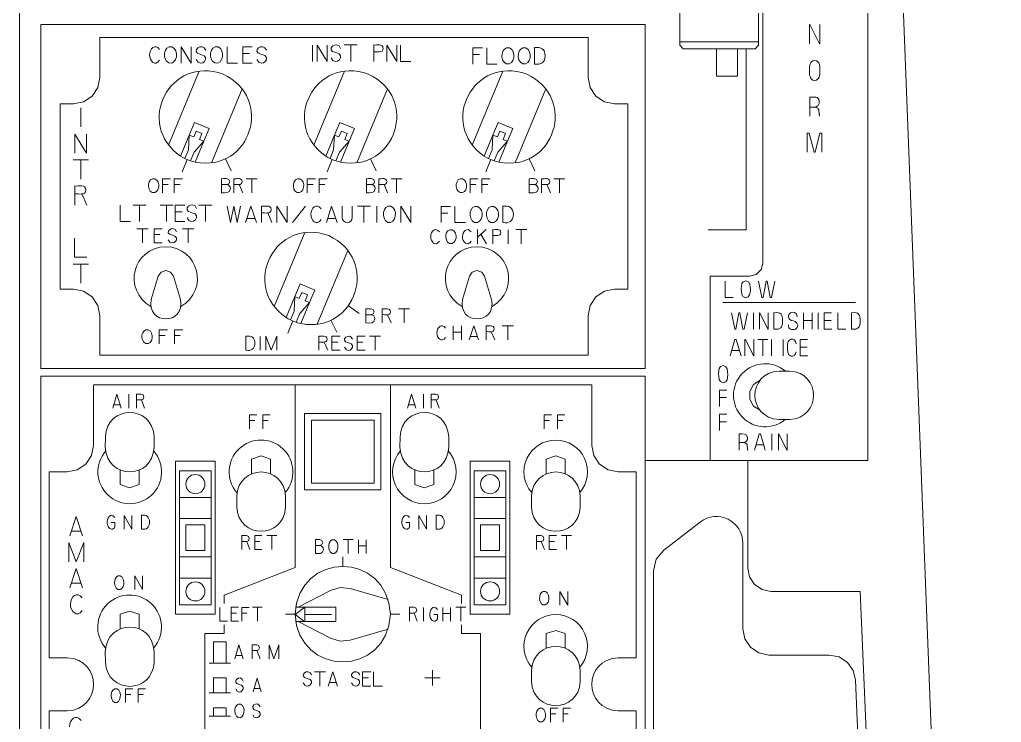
# Model space of a CAD drawing. Header units: millimetres. Extents: x 0.4 to 14.3, y 0.4 to 10.4.
# Drawn here: x 8.117 to 10.529, y 6.117 to 7.843 of the extents above; entities that cross this region are included whole.
import ezdxf

# ---------------------------------------------------------------- set-up
doc = ezdxf.new("R2010")
doc.units = ezdxf.units.MM
doc.layers.add('PDF_Geometry', color=7, linetype='Continuous')

msp = doc.modelspace()

# ---------------------------------------------------------------- linework, layer by layer
at = {"layer": 'PDF_Geometry', "lineweight": 15}
for points in [[(10.3665, 5.8443), (10.2475, 8.917), (8.1167, 9.8705), (8.1167, 1.7942), (10.5292, 1.6424), (10.3786, 5.532)], [(9.6538, 6.7598), (10.2015, 6.7598), (10.2015, 8.3333), (9.814, 8.3333), (9.814, 8.0098), (9.9109, 8.0098), (9.927, 8.0055), (9.9388, 7.9937), (9.9432, 7.9775), (9.9432, 7.2451), (9.9388, 7.2289), (9.927, 7.2171), (9.9109, 7.2127), (9.814, 7.2127), (9.814, 6.7598)], [(9.9328, 7.8685), (9.9328, 7.78), (9.9246, 7.7717), (9.7474, 7.7717), (9.7391, 7.78), (9.7391, 7.8685), (9.7579, 7.9011), (9.9141, 7.9011), (9.9328, 7.8685), (9.7391, 7.8685)], [(8.1839, 7.8313), (9.6438, 7.8313)], [(10.0828, 7.8307), (10.0828, 7.784), (10.0823, 7.784), (10.0589, 7.8307), (10.0578, 7.8307), (10.0578, 7.784)], [(8.5136, 7.7362), (8.5136, 7.7761), (8.5383, 7.7362), (8.5383, 7.7761)], [(8.6268, 7.7761), (8.6268, 7.7362), (8.6524, 7.7362)], [(8.6885, 7.7362), (8.665, 7.7362), (8.665, 7.7765), (8.6885, 7.7765)], [(8.8361, 7.7805), (8.8361, 7.7406)], [(8.8479, 7.7406), (8.8479, 7.7805), (8.8726, 7.7406), (8.8726, 7.7805)], [(8.9142, 7.7809), (8.9461, 7.7809)], [(8.9302, 7.7809), (8.9302, 7.7406)], [(8.9869, 7.7406), (8.9869, 7.7809)], [(9.0188, 7.7406), (9.0188, 7.7805), (9.0435, 7.7406), (9.0435, 7.7805)], [(9.0528, 7.7805), (9.0528, 7.7406), (9.0784, 7.7406)], [(9.2304, 7.734), (9.2304, 7.7739), (9.2538, 7.7739)], [(9.2647, 7.7739), (9.2647, 7.734), (9.2902, 7.734)], [(9.3821, 7.734), (9.3821, 7.7743)], [(9.7391, 7.7883), (9.9328, 7.7883)], [(9.9018, 7.7717), (9.9018, 7.3266), (9.8088, 7.3266)], [(9.8812, 7.7717), (9.8812, 7.7045), (9.8295, 7.7045), (9.8295, 7.7717)], [(8.665, 7.7597), (8.6818, 7.7597)], [(9.2304, 7.7575), (9.2471, 7.7575)], [(8.4829, 7.5349), (8.558, 7.7166)], [(8.8397, 7.5349), (8.9149, 7.7166)], [(9.2291, 7.5349), (9.3042, 7.7166)], [(8.5884, 7.4911), (8.6635, 7.6728)], [(8.9452, 7.4911), (9.0204, 7.6728)], [(9.3346, 7.4911), (9.4097, 7.6728)], [(10.0582, 7.6529), (10.0582, 7.6062)], [(8.2669, 7.626), (8.2669, 7.5794)], [(10.0826, 7.6062), (10.0821, 7.6072), (10.0821, 7.6089), (10.0816, 7.61), (10.0805, 7.6203), (10.0805, 7.6225), (10.0794, 7.6241), (10.0783, 7.6252), (10.0767, 7.6262), (10.075, 7.6273), (10.0734, 7.6273), (10.0718, 7.6279), (10.0582, 7.6279)], [(8.2521, 7.5154), (8.2521, 7.562), (8.281, 7.5154), (8.281, 7.562)], [(8.5226, 7.502), (8.5174, 7.5047), (8.5124, 7.5078), (8.5337, 7.5593), (8.5316, 7.5236), (8.5226, 7.502), (8.5297, 7.4987), (8.537, 7.496), (8.5427, 7.4943), (8.5484, 7.4928), (8.5697, 7.5444), (8.546, 7.5176), (8.537, 7.496)], [(8.8939, 7.496), (8.9028, 7.5176), (8.9265, 7.5444), (8.9052, 7.4928), (8.8995, 7.4943), (8.8939, 7.496), (8.8866, 7.4987), (8.8795, 7.502), (8.8884, 7.5236), (8.8906, 7.5593), (8.8693, 7.5078), (8.8743, 7.5047), (8.8795, 7.502)], [(9.2688, 7.502), (9.2777, 7.5236), (9.2799, 7.5593), (9.2586, 7.5078), (9.2636, 7.5047), (9.2688, 7.502), (9.2759, 7.4987), (9.2832, 7.496), (9.2921, 7.5176), (9.3158, 7.5444), (9.2945, 7.4928), (9.2888, 7.4943), (9.2832, 7.496)], [(10.0883, 7.5172), (10.0883, 7.5639), (10.0834, 7.5639), (10.0714, 7.5172), (10.0693, 7.5172), (10.0573, 7.5639), (10.0524, 7.5639), (10.0524, 7.5172)], [(8.2484, 7.4985), (8.2857, 7.4985)], [(8.2671, 7.4985), (8.2671, 7.4514)], [(8.5282, 7.4994), (8.5158, 7.4694)], [(8.6223, 7.5013), (8.6363, 7.472)], [(8.8851, 7.4994), (8.8727, 7.4694)], [(8.9791, 7.5013), (8.9932, 7.472)], [(9.2744, 7.4994), (9.262, 7.4694)], [(9.3685, 7.5013), (9.3825, 7.472)], [(8.2521, 7.3874), (8.2521, 7.4345)], [(8.4674, 7.4178), (8.4674, 7.452), (8.4875, 7.452)], [(8.4674, 7.438), (8.4818, 7.438)], [(8.4965, 7.4178), (8.4965, 7.452), (8.5166, 7.452)], [(8.4965, 7.438), (8.5109, 7.438)], [(8.6128, 7.4178), (8.6128, 7.4524)], [(8.6432, 7.4178), (8.6432, 7.4524)], [(8.6648, 7.4178), (8.6562, 7.438)], [(8.6734, 7.4524), (8.7007, 7.4524)], [(8.687, 7.4524), (8.687, 7.4178)], [(8.8236, 7.4178), (8.8236, 7.452), (8.8437, 7.452)], [(8.8236, 7.438), (8.8379, 7.438)], [(8.8526, 7.4178), (8.8526, 7.452), (8.8727, 7.452)], [(8.8526, 7.438), (8.867, 7.438)], [(8.9689, 7.4178), (8.9689, 7.4524)], [(8.9994, 7.4178), (8.9994, 7.4524)], [(9.0209, 7.4178), (9.0123, 7.438)], [(9.0295, 7.4524), (9.0568, 7.4524)], [(9.0432, 7.4524), (9.0432, 7.4178)], [(9.2236, 7.4178), (9.2236, 7.452), (9.2437, 7.452)], [(9.2236, 7.438), (9.238, 7.438)], [(9.2527, 7.4178), (9.2527, 7.452), (9.2728, 7.452)], [(9.2527, 7.438), (9.2671, 7.438)], [(9.3689, 7.4178), (9.3689, 7.4524)], [(9.3994, 7.4178), (9.3994, 7.4524)], [(9.421, 7.4178), (9.4124, 7.438)], [(9.4296, 7.4524), (9.4569, 7.4524)], [(9.4432, 7.4524), (9.4432, 7.4178)], [(8.2815, 7.3874), (8.2698, 7.4149)], [(8.3635, 7.3873), (8.3635, 7.3474), (8.3891, 7.3474)], [(8.3957, 7.3877), (8.4275, 7.3877)], [(8.4116, 7.3877), (8.4116, 7.3474)], [(8.462, 7.3877), (8.4939, 7.3877)], [(8.478, 7.3877), (8.478, 7.3474)], [(8.5227, 7.3474), (8.4992, 7.3474), (8.4992, 7.3877), (8.5227, 7.3877)], [(8.5572, 7.3877), (8.589, 7.3877)], [(8.5731, 7.3877), (8.5731, 7.3474)], [(8.6269, 7.385), (8.6349, 7.3447), (8.6428, 7.385), (8.6512, 7.3447), (8.6592, 7.385)], [(8.672, 7.3447), (8.685, 7.385), (8.6984, 7.3447)], [(8.7112, 7.3447), (8.7112, 7.385)], [(8.7491, 7.3447), (8.7491, 7.3846), (8.7738, 7.3447), (8.7738, 7.3846)], [(8.8193, 7.385), (8.7875, 7.3447)], [(8.8705, 7.3447), (8.8835, 7.385), (8.8969, 7.3447)], [(8.9097, 7.385), (8.9097, 7.3569), (8.9105, 7.3523), (8.913, 7.3481), (8.9172, 7.3455), (8.9218, 7.3447), (8.9264, 7.3455), (8.9302, 7.3481), (8.9332, 7.3523), (8.934, 7.3569), (8.934, 7.385)], [(8.9468, 7.385), (8.9786, 7.385)], [(8.9627, 7.385), (8.9627, 7.3447)], [(8.9944, 7.3846), (8.9944, 7.3447)], [(9.0531, 7.3447), (9.0531, 7.3846), (9.0778, 7.3447), (9.0778, 7.3846)], [(9.1522, 7.3444), (9.1522, 7.3843), (9.1756, 7.3843)], [(9.1864, 7.3843), (9.1864, 7.3444), (9.212, 7.3444)], [(9.3039, 7.3444), (9.3039, 7.3847)], [(8.4992, 7.3709), (8.516, 7.3709)], [(8.7363, 7.3447), (8.7263, 7.3682)], [(9.1522, 7.3679), (9.1689, 7.3679)], [(8.6749, 7.3544), (8.695, 7.3544)], [(8.8734, 7.3544), (8.8935, 7.3544)], [(8.405, 7.3295), (8.4323, 7.3295)], [(8.4187, 7.3295), (8.4187, 7.295)], [(8.4672, 7.295), (8.4471, 7.295), (8.4471, 7.3295), (8.4672, 7.3295)], [(8.4471, 7.3151), (8.4615, 7.3151)], [(8.5173, 7.3295), (8.5446, 7.3295)], [(8.5309, 7.3295), (8.5309, 7.295)], [(8.7424, 7.1384), (8.8175, 7.3201)], [(9.2421, 7.2927), (9.2421, 7.3272)], [(9.2421, 7.3085), (9.2633, 7.3272)], [(9.2637, 7.2927), (9.2504, 7.3157)], [(9.2792, 7.2927), (9.2792, 7.3272)], [(9.3173, 7.3269), (9.3173, 7.2927)], [(9.3357, 7.3272), (9.363, 7.3272)], [(9.3494, 7.3272), (9.3494, 7.2927)], [(8.2517, 7.306), (8.2517, 7.2595), (8.2816, 7.2595)], [(8.8479, 7.0946), (8.923, 7.2763)], [(8.2484, 7.2425), (8.2857, 7.2425)], [(8.2671, 7.2425), (8.2671, 7.1955)], [(8.5117, 7.1557), (8.4945, 7.2129), (8.4875, 7.223), (8.4758, 7.2268), (8.4642, 7.223), (8.4572, 7.2129), (8.4401, 7.1557)], [(9.2765, 7.1557), (9.2593, 7.2129), (9.2522, 7.223), (9.2406, 7.2268), (9.229, 7.223), (9.222, 7.2129), (9.2049, 7.1557)], [(9.8698, 7.1608), (9.8503, 7.1608), (9.8503, 7.2008)], [(9.9726, 7.2008), (9.9642, 7.1608), (9.961, 7.1608), (9.9536, 7.2008), (9.9512, 7.2008), (9.9438, 7.1608), (9.941, 7.1608), (9.9327, 7.2008)], [(8.7822, 7.1055), (8.7911, 7.1271), (8.7932, 7.1628), (8.7719, 7.1113), (8.777, 7.1082), (8.7822, 7.1055), (8.7893, 7.1022), (8.7966, 7.0995), (8.8055, 7.1211), (8.8292, 7.1479), (8.8079, 7.0963), (8.8022, 7.0978), (8.7966, 7.0995)], [(9.845, 7.148), (10.1705, 7.148)], [(8.9508, 7.1213), (8.9245, 7.1404)], [(8.9678, 7.098), (8.9678, 7.1326)], [(9.008, 7.098), (9.008, 7.1326)], [(9.0295, 7.098), (9.0209, 7.1182)], [(9.0477, 7.1326), (9.075, 7.1326)], [(9.0614, 7.1326), (9.0614, 7.098)], [(9.9058, 7.123), (9.8974, 7.083), (9.8942, 7.083), (9.8868, 7.123), (9.8844, 7.123), (9.877, 7.083), (9.8742, 7.083), (9.8659, 7.123)], [(9.92, 7.123), (9.92, 7.083)], [(9.9561, 7.123), (9.9561, 7.083), (9.9556, 7.083), (9.9356, 7.123), (9.9347, 7.123), (9.9347, 7.083)], [(9.9703, 7.123), (9.9703, 7.083)], [(10.0433, 7.123), (10.0433, 7.083)], [(10.0646, 7.123), (10.0646, 7.083)], [(10.0788, 7.123), (10.0788, 7.083)], [(10.1116, 7.123), (10.0935, 7.123), (10.0935, 7.083), (10.113, 7.083)], [(10.1467, 7.083), (10.1272, 7.083), (10.1272, 7.123)], [(10.1609, 7.123), (10.1609, 7.083)], [(8.7878, 7.1029), (8.7754, 7.0729)], [(8.8818, 7.1048), (8.8958, 7.0755)], [(10.0433, 7.104), (10.0646, 7.104)], [(10.0935, 7.104), (10.1112, 7.104)], [(8.4597, 7.047), (8.4597, 7.0812), (8.4798, 7.0812)], [(8.4973, 7.047), (8.4973, 7.0812), (8.5174, 7.0812)], [(9.1821, 7.0563), (9.1821, 7.0905)], [(9.1821, 7.075), (9.2029, 7.075)], [(9.2029, 7.0905), (9.2029, 7.0563)], [(9.2217, 7.0563), (9.2328, 7.0908), (9.2443, 7.0563)], [(9.2628, 7.0563), (9.2628, 7.0908)], [(9.2843, 7.0563), (9.2757, 7.0764)], [(9.3027, 7.0908), (9.33, 7.0908)], [(9.3164, 7.0908), (9.3164, 7.0563)], [(8.4597, 7.0672), (8.4741, 7.0672)], [(8.4973, 7.0672), (8.5116, 7.0672)], [(8.6724, 7.0308), (8.6724, 7.0654)], [(8.7081, 7.065), (8.7081, 7.0308)], [(8.7215, 7.0308), (8.7215, 7.0654), (8.7348, 7.0308), (8.7485, 7.0654), (8.7485, 7.0308)], [(8.8521, 7.0308), (8.8521, 7.0654)], [(8.8737, 7.0308), (8.865, 7.051)], [(8.9043, 7.0308), (8.8842, 7.0308), (8.8842, 7.0654), (8.9043, 7.0654)], [(8.8842, 7.051), (8.8986, 7.051)], [(8.966, 7.0308), (8.9459, 7.0308), (8.9459, 7.0654), (8.966, 7.0654)], [(8.9459, 7.051), (8.9603, 7.051)], [(8.9766, 7.0654), (9.0039, 7.0654)], [(8.9903, 7.0654), (8.9903, 7.0308)], [(9.2242, 7.0646), (9.2415, 7.0646)], [(9.8895, 7.0174), (9.8778, 7.0574), (9.8746, 7.0574), (9.863, 7.0174)], [(9.9206, 7.0574), (9.9206, 7.0174), (9.9201, 7.0174), (9.9002, 7.0574), (9.8992, 7.0574), (9.8992, 7.0174)], [(9.955, 7.0574), (9.9304, 7.0574)], [(9.9429, 7.0174), (9.9429, 7.0574)], [(9.9647, 7.0574), (9.9647, 7.0174)], [(9.9931, 7.0574), (9.9931, 7.0174)], [(10.0526, 7.0574), (10.0345, 7.0574), (10.0345, 7.0174), (10.054, 7.0174)], [(9.8667, 7.0304), (9.8858, 7.0304)], [(10.0345, 7.0383), (10.0521, 7.0383)], [(10.0087, 6.9798), (9.9829, 6.9798)], [(9.6409, 6.967), (8.1684, 6.967), (8.1684, 6.1647)], [(9.653, 6.967), (8.1684, 6.967), (9.6538, 6.967), (9.6538, 5.4535)], [(8.1684, 6.967), (8.1684, 5.4535), (9.653, 5.4535)], [(9.9362, 6.8834), (9.92, 6.8938), (9.9108, 6.9107), (9.9108, 6.9299), (9.9201, 6.9468), (9.9362, 6.9572)], [(9.5879, 6.2755), (9.6322, 6.2755), (9.6322, 6.7321), (9.5879, 6.7321), (9.563, 6.7371), (9.5419, 6.7512), (9.5278, 6.7724), (9.5228, 6.7973), (9.5228, 6.9461), (8.2986, 6.9461), (8.2986, 6.7973), (8.2937, 6.7724), (8.2795, 6.7512), (8.2584, 6.7371), (8.2335, 6.7321), (8.1892, 6.7321), (8.1892, 6.2755), (8.2335, 6.2755)], [(8.7935, 6.9461), (8.7935, 6.4973), (8.619, 6.4294), (8.619, 6.4086)], [(9.0279, 6.9461), (9.0279, 6.4973), (9.2024, 6.4294), (9.2024, 6.4086)], [(9.8545, 6.9331), (9.8368, 6.9331), (9.8368, 6.8931)], [(8.346, 6.8889), (8.3559, 6.9231), (8.3661, 6.8889)], [(8.3851, 6.9227), (8.3851, 6.8889)], [(8.4043, 6.8889), (8.4043, 6.9231)], [(8.4235, 6.8889), (8.4159, 6.9088)], [(9.0701, 6.8889), (9.08, 6.9231), (9.0902, 6.8889)], [(9.1092, 6.9227), (9.1092, 6.8889)], [(9.1284, 6.8889), (9.1284, 6.9231)], [(9.1476, 6.8889), (9.14, 6.9088)], [(9.8368, 6.9145), (9.854, 6.9145)], [(8.3482, 6.8971), (8.3636, 6.8971)], [(9.0723, 6.8971), (9.0877, 6.8971)], [(8.6816, 6.8381), (8.6816, 6.872), (8.6995, 6.872)], [(8.6816, 6.8581), (8.6944, 6.8581)], [(8.7146, 6.8381), (8.7146, 6.872), (8.7325, 6.872)], [(8.7146, 6.8581), (8.7274, 6.8581)], [(9.4057, 6.8381), (9.4057, 6.872), (9.4236, 6.872)], [(9.4057, 6.8581), (9.4185, 6.8581)], [(9.4387, 6.8381), (9.4387, 6.872), (9.4566, 6.872)], [(9.4387, 6.8581), (9.4515, 6.8581)], [(9.8545, 6.8738), (9.8368, 6.8738), (9.8368, 6.8338)], [(9.8368, 6.8552), (9.854, 6.8552)], [(9.9829, 6.8607), (10.0087, 6.8607)], [(8.3274, 6.8182), (8.3273, 6.7921)], [(8.4471, 6.7921), (8.4472, 6.8182)], [(9.0514, 6.7921), (9.0515, 6.8182)], [(9.1713, 6.8182), (9.1712, 6.7921)], [(9.8852, 6.8254), (9.8852, 6.7854)], [(9.9061, 6.7854), (9.9056, 6.7863), (9.9056, 6.7877), (9.9051, 6.7886), (9.9042, 6.7975), (9.9042, 6.7993), (9.9033, 6.8007), (9.9023, 6.8017), (9.901, 6.8026), (9.8996, 6.8035), (9.8982, 6.8035), (9.8968, 6.804), (9.8852, 6.804)], [(9.9487, 6.7854), (9.937, 6.8254), (9.9338, 6.8254), (9.9222, 6.7854)], [(9.9648, 6.8254), (9.9648, 6.7854)], [(10.0027, 6.8254), (10.0027, 6.7854), (10.0022, 6.7854), (9.9823, 6.8254), (9.9813, 6.8254), (9.9813, 6.7854)], [(9.9259, 6.7984), (9.9449, 6.7984)], [(8.6867, 6.7273), (8.6867, 6.7634), (8.7101, 6.7712), (8.7336, 6.7634), (8.7336, 6.7273)], [(9.4577, 6.7273), (9.4577, 6.7634), (9.4342, 6.7712), (9.4108, 6.7634), (9.4108, 6.7273)], [(9.9061, 6.7598), (9.9061, 6.4959), (9.9104, 6.474), (9.9228, 6.4554), (9.9413, 6.4431), (9.9631, 6.4387), (10.1824, 6.4387), (10.2042, 5.9226)], [(8.3637, 6.7369), (8.3637, 6.7008), (8.3871, 6.693), (8.4106, 6.7008), (8.4106, 6.7369)], [(9.1347, 6.7369), (9.1347, 6.7008), (9.1112, 6.693), (9.0878, 6.7008), (9.0878, 6.7369)], [(8.5877, 6.6695), (8.5096, 6.6695)], [(8.6503, 6.6721), (8.6503, 6.646)], [(8.7702, 6.646), (8.7701, 6.6721)], [(9.2337, 6.6695), (9.3118, 6.6695)], [(9.3744, 6.646), (9.3744, 6.6721)], [(9.4942, 6.6721), (9.4942, 6.646)], [(8.2403, 6.5753), (8.2555, 6.6224), (8.2712, 6.5753)], [(8.3737, 6.5915), (8.3737, 6.6253), (8.3926, 6.5915), (8.3926, 6.6253)], [(8.4159, 6.5915), (8.4159, 6.6257)], [(8.5877, 6.6173), (8.5096, 6.6173)], [(9.0978, 6.5915), (9.0978, 6.6253), (9.1167, 6.5915), (9.1167, 6.6253)], [(9.14, 6.5915), (9.14, 6.6257)], [(9.2337, 6.6173), (9.3118, 6.6173)], [(8.2437, 6.5866), (8.2673, 6.5866)], [(8.3418, 6.6082), (8.3507, 6.6082), (8.3507, 6.5975), (8.3495, 6.595), (8.3475, 6.5932), (8.3453, 6.5918), (8.3427, 6.5915)], [(9.0659, 6.6082), (9.0748, 6.6082), (9.0748, 6.5975), (9.0736, 6.595), (9.0716, 6.5932), (9.0694, 6.5918), (9.0668, 6.5915)], [(8.6631, 6.5413), (8.6631, 6.5756)], [(8.7123, 6.5413), (8.6943, 6.5413), (8.6943, 6.5756), (8.7123, 6.5756)], [(8.7242, 6.5756), (8.7486, 6.5756)], [(8.7364, 6.5756), (8.7364, 6.5413)], [(8.8436, 6.5315), (8.8436, 6.5657)], [(8.9121, 6.5657), (8.9364, 6.5657)], [(8.9242, 6.5657), (8.9242, 6.5315)], [(8.9495, 6.5315), (8.9495, 6.5654)], [(8.9681, 6.5654), (8.9681, 6.5315)], [(9.3872, 6.5413), (9.3872, 6.5756)], [(9.4363, 6.5413), (9.4184, 6.5413), (9.4184, 6.5756), (9.4363, 6.5756)], [(9.4483, 6.5756), (9.4727, 6.5756)], [(9.4605, 6.5756), (9.4605, 6.5413)], [(8.2374, 6.5113), (8.2374, 6.5584), (8.2555, 6.5113), (8.2741, 6.5584), (8.2741, 6.5113)], [(8.6823, 6.5413), (8.6747, 6.5613)], [(8.6943, 6.5613), (8.7071, 6.5613)], [(8.9495, 6.5501), (8.9681, 6.5501)], [(9.4064, 6.5413), (9.3987, 6.5613)], [(9.4184, 6.5613), (9.4312, 6.5613)], [(8.5877, 6.5234), (8.5096, 6.5234)], [(8.9107, 6.4999), (8.9107, 6.5234)], [(9.2337, 6.5234), (9.3118, 6.5234)], [(8.2403, 6.4474), (8.2555, 6.4944), (8.2712, 6.4474)], [(8.4001, 6.4429), (8.4001, 6.4767), (8.419, 6.4429), (8.419, 6.4767)], [(8.5877, 6.4712), (8.5096, 6.4712)], [(9.2337, 6.4712), (9.3118, 6.4712)], [(8.2437, 6.4586), (8.2673, 6.4586)], [(9.0222, 6.4189), (8.9291, 6.4459), (8.9043, 6.4482), (8.8804, 6.4411), (8.8012, 6.4001)], [(9.4446, 6.4049), (9.4446, 6.4387), (9.4635, 6.4049), (9.4635, 6.4387)], [(8.6084, 6.3992), (8.6084, 6.3654), (8.6279, 6.3654)], [(8.6547, 6.3654), (8.6368, 6.3654), (8.6368, 6.3996), (8.6547, 6.3996)], [(8.6626, 6.3654), (8.6626, 6.3992), (8.6805, 6.3992)], [(8.6887, 6.3996), (8.7131, 6.3996)], [(8.7009, 6.3996), (8.7009, 6.3654)], [(8.8935, 6.4001), (8.8935, 6.3648), (8.7948, 6.3648)], [(8.8936, 6.4001), (8.7948, 6.4001)], [(9.0745, 6.3654), (9.0745, 6.3996)], [(9.109, 6.3992), (9.109, 6.3654)], [(9.1568, 6.3654), (9.1568, 6.3992)], [(9.1753, 6.3992), (9.1753, 6.3654)], [(9.1887, 6.3996), (9.213, 6.3996)], [(9.2008, 6.3996), (9.2008, 6.3654)], [(8.4106, 6.3464), (8.4106, 6.3825), (8.3871, 6.3903), (8.3637, 6.3825), (8.3637, 6.3464)], [(8.6368, 6.3853), (8.6496, 6.3853)], [(8.6626, 6.3853), (8.6754, 6.3853)], [(8.7701, 6.3825), (8.7935, 6.3825)], [(8.8177, 6.3818), (8.8833, 6.3818)], [(9.0279, 6.3825), (9.0514, 6.3825)], [(9.0937, 6.3654), (9.086, 6.3853)], [(9.1345, 6.3821), (9.1434, 6.3821), (9.1434, 6.3714), (9.1422, 6.3689), (9.1402, 6.3671), (9.138, 6.3657), (9.1354, 6.3654)], [(9.1568, 6.3839), (9.1753, 6.3839)], [(8.5721, 5.4744), (8.5721, 6.3355), (8.619, 6.3355), (8.619, 6.3564)], [(9.0222, 6.3461), (8.9291, 6.319), (8.9043, 6.3167), (8.8804, 6.3238), (8.8012, 6.3648)], [(9.2493, 5.4744), (9.2493, 6.3355), (9.2024, 6.3355), (9.2024, 6.3564)], [(9.4577, 6.2989), (9.4577, 6.335), (9.4342, 6.3428), (9.4108, 6.335), (9.4108, 6.2989)], [(8.6242, 6.2624), (8.6242, 6.3146), (8.5929, 6.3146), (8.5929, 6.2624)], [(8.6455, 6.2732), (8.6555, 6.3074), (8.6657, 6.2732)], [(8.6882, 6.2732), (8.6882, 6.3074)], [(8.7298, 6.2732), (8.7298, 6.3074), (8.7416, 6.2732), (8.7538, 6.3074), (8.7538, 6.2732)], [(8.3273, 6.2912), (8.3274, 6.2651)], [(8.4472, 6.2651), (8.4471, 6.2912)], [(8.6478, 6.2814), (8.6632, 6.2814)], [(8.7074, 6.2732), (8.6997, 6.2932)], [(8.6346, 6.2624), (8.5825, 6.2624)], [(8.6242, 6.1894), (8.6242, 6.2259), (8.5929, 6.2259), (8.5929, 6.1894)], [(8.6903, 6.1916), (8.7002, 6.2258), (8.7104, 6.1916)], [(8.841, 6.2409), (8.8685, 6.2409)], [(8.8547, 6.2409), (8.8547, 6.2061)], [(8.8753, 6.2061), (8.8865, 6.2409), (8.8981, 6.2061)], [(8.9799, 6.2061), (8.9596, 6.2061), (8.9596, 6.2409), (8.9799, 6.2409)], [(8.9596, 6.2264), (8.9741, 6.2264)], [(8.9866, 6.2406), (8.9866, 6.2061), (9.0087, 6.2061)], [(9.15, 6.2261), (9.1122, 6.2261)], [(9.1311, 6.2072), (9.1311, 6.245)], [(9.3744, 6.2176), (9.3744, 6.2437)], [(9.4942, 6.2437), (9.4942, 6.2176)], [(8.8778, 6.2145), (8.8952, 6.2145)], [(8.377, 6.1654), (8.377, 6.1993), (8.3949, 6.1993)], [(8.377, 6.1854), (8.3898, 6.1854)], [(8.4078, 6.1654), (8.4078, 6.1993), (8.4257, 6.1993)], [(8.4078, 6.1854), (8.4206, 6.1854)], [(8.6346, 6.1894), (8.5825, 6.1894)], [(8.6925, 6.1998), (8.7079, 6.1998)], [(8.5929, 6.132), (8.5929, 6.1528), (8.6242, 6.1528), (8.6242, 6.132)], [(8.2335, 6.145), (8.1892, 6.145), (8.1892, 5.6884), (8.2335, 5.6884), (8.2584, 5.6834), (8.2795, 5.6693), (8.2937, 5.6481), (8.2986, 5.6232), (8.2986, 5.4744), (9.5228, 5.4744), (9.5228, 5.6232), (9.5278, 5.6481), (9.5419, 5.6693), (9.563, 5.6834), (9.5879, 5.6884), (9.6322, 5.6884), (9.6322, 6.145), (9.5879, 6.145)], [(8.6346, 6.132), (8.5825, 6.132)], [(9.4215, 6.1177), (9.4215, 6.1515), (9.4394, 6.1515)], [(9.4215, 6.1376), (9.4343, 6.1376)], [(9.4523, 6.1177), (9.4523, 6.1515), (9.4703, 6.1515)], [(9.4523, 6.1376), (9.4651, 6.1376)]]:
    msp.add_lwpolyline(points, dxfattribs=at)
for points in [[(9.6538, 6.9863), (9.6538, 7.8313), (8.1684, 7.8313), (8.1684, 6.9863)], [(8.3137, 7.1163), (8.3087, 7.1412), (8.2946, 7.1623), (8.2736, 7.1764), (8.2488, 7.1813), (8.2163, 7.1813), (8.2163, 7.6363), (8.2488, 7.6363), (8.2736, 7.6413), (8.2946, 7.6554), (8.3087, 7.6765), (8.3137, 7.7013), (8.3137, 7.7988), (9.514, 7.7988), (9.514, 7.7013), (9.519, 7.6765), (9.533, 7.6554), (9.5541, 7.6413), (9.5789, 7.6363), (9.6113, 7.6363), (9.6113, 7.1813), (9.5789, 7.1813), (9.5541, 7.1764), (9.533, 7.1623), (9.519, 7.1412), (9.514, 7.1163), (9.514, 7.0188), (8.3137, 7.0188)], [(8.5697, 7.5444), (8.5589, 7.5489), (8.5648, 7.5633), (8.5505, 7.5692), (8.5445, 7.5548), (8.5337, 7.5593), (8.5465, 7.5903), (8.5825, 7.5754)], [(8.9265, 7.5444), (8.9157, 7.5489), (8.9217, 7.5633), (8.9073, 7.5692), (8.9014, 7.5548), (8.8906, 7.5593), (8.9034, 7.5903), (8.9393, 7.5754)], [(9.3158, 7.5444), (9.3051, 7.5489), (9.311, 7.5633), (9.2966, 7.5692), (9.2907, 7.5548), (9.2799, 7.5593), (9.2927, 7.5903), (9.3287, 7.5754)], [(8.842, 7.1789), (8.8292, 7.1479), (8.8184, 7.1524), (8.8244, 7.1668), (8.81, 7.1727), (8.804, 7.1583), (8.7932, 7.1628), (8.8061, 7.1938)], [(8.8169, 6.8756), (9.0045, 6.8756), (9.0045, 6.6878), (8.8169, 6.6878)], [(8.9878, 6.8589), (8.8336, 6.8589), (8.8336, 6.7045), (8.9878, 6.7045)], [(8.5975, 6.3825), (8.4998, 6.3825), (8.4998, 6.7582), (8.5975, 6.7582)], [(9.3216, 6.7582), (9.2239, 6.7582), (9.2239, 6.3825), (9.3216, 6.3825)], [(8.5096, 6.4059), (8.5877, 6.4059), (8.5877, 6.7347), (8.5096, 6.7347)], [(9.3118, 6.4059), (9.3118, 6.7347), (9.2337, 6.7347), (9.2337, 6.4059)], [(8.5252, 6.539), (8.5721, 6.539), (8.5721, 6.6017), (8.5252, 6.6017)], [(9.2493, 6.6017), (9.2962, 6.6017), (9.2962, 6.539), (9.2493, 6.539)], [(8.7935, 6.3818), (8.8177, 6.3637), (8.8177, 6.4)]]:
    msp.add_lwpolyline(points, close=True, dxfattribs=at)
for points in [[(9.4935, 6.6811, 0.639852), (9.4342, 6.8104, 0.640795), (9.3751, 6.6811)], [(9.0521, 6.7832, 0.640824), (9.1112, 6.6539, 0.639715), (9.1706, 6.7832)], [(10.1832, 5.931), (10.1709, 6.2204), (10.1653, 6.2443), (10.1511, 6.2643), (10.1305, 6.2777), (10.1064, 6.2823), (9.9582, 6.2823), (9.9334, 6.2873), (9.9125, 6.3013), (9.8985, 6.3223), (9.8936, 6.347), (9.8936, 6.5579, 0.621926), (9.7897, 6.6092), (9.6998, 6.5402), (9.6812, 6.5174), (9.6745, 6.4888), (9.6745, 5.8119), (9.6794, 5.7872), (9.6934, 5.7662), (9.7144, 5.7522), (9.7391, 5.7472), (9.7587, 5.7472)], [(9.4935, 6.2526, 0.639811), (9.4342, 6.3819, 0.640783), (9.3751, 6.2526)]]:
    msp.add_lwpolyline(points, format="xyb", dxfattribs=at)
for centre in [(8.5486, 6.7021), (9.2728, 6.7021), (8.5486, 6.4385), (9.2728, 6.4386)]:
    msp.add_circle(centre, 0.0235, dxfattribs=at)
for centre, radius, start, end in [((9.9484, 6.9204), 0.0775, 49.2925, 310.688), ((8.7099, 6.732), 0.0783, 319.4397, 220.7386), ((8.3873, 6.7321), 0.0782, 139.267, 40.5542), ((8.3869, 6.3511), 0.0784, 319.4393, 220.7341)]:
    msp.add_arc(centre, radius, start, end, dxfattribs=at)
for points in [[(8.9054, 7.7721), (8.8981, 7.7953), (8.8639, 7.7676), (8.8936, 7.762)], [(8.436, 7.7563), (8.4357, 7.7709), (8.4497, 7.7857), (8.4607, 7.7698)], [(8.4834, 7.7366), (8.4657, 7.7443), (8.4704, 7.7809), (8.4909, 7.7761)], [(8.4909, 7.7761), (8.5096, 7.7688), (8.504, 7.7315), (8.4834, 7.7366)], [(8.574, 7.7677), (8.5668, 7.7908), (8.5325, 7.7632), (8.5622, 7.7576)], [(8.5966, 7.7366), (8.5791, 7.7443), (8.5835, 7.7808), (8.6042, 7.7761)], [(8.6042, 7.7761), (8.6228, 7.7688), (8.6172, 7.7315), (8.5966, 7.7366)], [(8.7233, 7.7677), (8.7161, 7.7908), (8.6819, 7.7632), (8.7116, 7.7576)], [(8.9869, 7.7809), (8.995, 7.7797), (9.0092, 7.7852), (9.0103, 7.7725)], [(9.0103, 7.7725), (9.0092, 7.7598), (8.995, 7.7654), (8.9869, 7.7641)], [(9.3127, 7.7345), (9.2951, 7.7421), (9.2997, 7.7787), (9.3203, 7.7739)], [(9.3203, 7.7739), (9.339, 7.7666), (9.3333, 7.7293), (9.3127, 7.7345)], [(9.3529, 7.7345), (9.3353, 7.7421), (9.3398, 7.7787), (9.3604, 7.7739)], [(9.3604, 7.7739), (9.3791, 7.7666), (9.3734, 7.7293), (9.3529, 7.7345)], [(9.3821, 7.7743), (9.3985, 7.7766), (9.4075, 7.7709), (9.4085, 7.7542)], [(8.6166, 7.7089), (8.4862, 7.7575), (8.3979, 7.5865), (8.5124, 7.5078)], [(8.4607, 7.7433), (8.4506, 7.7266), (8.4353, 7.7419), (8.436, 7.7563)], [(8.5622, 7.7576), (8.5904, 7.7523), (8.5616, 7.7206), (8.5505, 7.745)], [(8.7116, 7.7576), (8.7397, 7.7524), (8.711, 7.7205), (8.6998, 7.745)], [(8.9735, 7.7089), (8.843, 7.7574), (8.7548, 7.5865), (8.8693, 7.5078)], [(8.8936, 7.762), (8.9217, 7.7567), (8.893, 7.725), (8.8819, 7.7494)], [(9.3628, 7.7089), (9.2323, 7.7574), (9.1441, 7.5865), (9.2586, 7.5078)], [(9.4085, 7.7542), (9.4075, 7.7375), (9.3985, 7.7317), (9.3821, 7.734)], [(10.0705, 7.7429), (10.0576, 7.7408), (10.0581, 7.7301), (10.0574, 7.7195)], [(10.0835, 7.7168), (10.0831, 7.7278), (10.0842, 7.7408), (10.0705, 7.7429)], [(8.5484, 7.4928), (8.6852, 7.4675), (8.7429, 7.651), (8.6166, 7.7089)], [(8.9052, 7.4928), (9.042, 7.4674), (9.0998, 7.6511), (8.9735, 7.7089)], [(9.2945, 7.4928), (9.4313, 7.4674), (9.4891, 7.6511), (9.3628, 7.7089)], [(10.0574, 7.7195), (10.0578, 7.7087), (10.0569, 7.6955), (10.0705, 7.6935)], [(10.0705, 7.6935), (10.0831, 7.6954), (10.083, 7.7065), (10.0835, 7.7168)], [(10.0816, 7.6425), (10.0807, 7.6559), (10.0673, 7.6525), (10.0582, 7.6529)], [(10.0691, 7.6279), (10.0768, 7.6275), (10.0833, 7.6352), (10.0816, 7.6425)], [(8.4427, 7.4182), (8.4274, 7.4249), (8.4316, 7.4561), (8.4491, 7.452)], [(8.6128, 7.4524), (8.6169, 7.4526), (8.6338, 7.455), (8.6329, 7.4452)], [(8.6432, 7.4524), (8.6501, 7.4513), (8.6624, 7.456), (8.6634, 7.4452)], [(8.7988, 7.4182), (8.7836, 7.4249), (8.7878, 7.4561), (8.8053, 7.452)], [(8.9689, 7.4524), (8.9731, 7.4526), (8.9899, 7.455), (8.989, 7.4452)], [(8.9994, 7.4524), (9.0064, 7.4512), (9.0185, 7.4561), (9.0195, 7.4452)], [(9.1989, 7.4182), (9.1836, 7.4249), (9.1878, 7.4561), (9.2053, 7.452)], [(9.3689, 7.4524), (9.3731, 7.4526), (9.39, 7.455), (9.3891, 7.4452)], [(9.3994, 7.4524), (9.4065, 7.4512), (9.4185, 7.4561), (9.4196, 7.4452)], [(8.2521, 7.4345), (8.2616, 7.4331), (8.2782, 7.4395), (8.2796, 7.4247)], [(8.4491, 7.452), (8.4651, 7.4458), (8.4603, 7.4138), (8.4427, 7.4182)], [(8.6329, 7.4452), (8.6334, 7.4348), (8.6177, 7.4386), (8.6128, 7.438)], [(8.6246, 7.438), (8.6311, 7.4371), (8.6339, 7.4344), (8.6347, 7.4279)], [(8.6634, 7.4452), (8.6624, 7.4343), (8.6501, 7.439), (8.6432, 7.438)], [(8.8053, 7.452), (8.8212, 7.4458), (8.8165, 7.4138), (8.7988, 7.4182)], [(8.989, 7.4452), (8.9895, 7.4348), (8.9738, 7.4386), (8.9689, 7.438)], [(8.9807, 7.438), (8.9872, 7.437), (8.99, 7.4344), (8.9908, 7.4279)], [(9.0195, 7.4452), (9.0185, 7.4343), (9.0064, 7.4391), (8.9994, 7.438)], [(9.2053, 7.452), (9.2213, 7.4458), (9.2166, 7.4138), (9.1989, 7.4182)], [(9.3891, 7.4452), (9.3896, 7.4348), (9.3739, 7.4386), (9.3689, 7.438)], [(9.3808, 7.438), (9.3873, 7.437), (9.3901, 7.4344), (9.3909, 7.4279)], [(9.4196, 7.4452), (9.4186, 7.4343), (9.4065, 7.4391), (9.3994, 7.438)], [(8.2796, 7.4247), (8.2782, 7.4099), (8.2616, 7.4163), (8.2521, 7.4149)], [(8.6347, 7.4279), (8.6333, 7.4156), (8.6223, 7.4176), (8.6128, 7.4178)], [(8.9908, 7.4279), (8.9894, 7.4156), (8.9784, 7.4176), (8.9689, 7.4178)], [(9.3909, 7.4279), (9.3895, 7.4156), (9.3785, 7.4176), (9.3689, 7.4178)], [(8.5515, 7.3789), (8.5443, 7.402), (8.51, 7.3744), (8.5397, 7.3688)], [(8.7112, 7.385), (8.7193, 7.3838), (8.7335, 7.3893), (8.7346, 7.3766)], [(8.8325, 7.3649), (8.8322, 7.3794), (8.8463, 7.3942), (8.8573, 7.3783)], [(9.0214, 7.3451), (9.0036, 7.3531), (9.0086, 7.3894), (9.029, 7.3846)], [(9.029, 7.3846), (9.0476, 7.3773), (9.042, 7.34), (9.0214, 7.3451)], [(9.2345, 7.3448), (9.2167, 7.3529), (9.2218, 7.3892), (9.2421, 7.3843)], [(9.2421, 7.3843), (9.2607, 7.377), (9.2551, 7.3397), (9.2345, 7.3448)], [(9.2747, 7.3448), (9.2568, 7.3529), (9.2619, 7.3891), (9.2822, 7.3843)], [(9.2822, 7.3843), (9.3009, 7.377), (9.2952, 7.3397), (9.2747, 7.3448)], [(9.3039, 7.3847), (9.3202, 7.387), (9.3293, 7.3813), (9.3303, 7.3646)], [(8.5397, 7.3688), (8.5679, 7.3634), (8.5389, 7.3318), (8.528, 7.3562)], [(8.8762, 7.3124), (8.7458, 7.361), (8.6574, 7.1899), (8.7719, 7.1113)], [(8.7346, 7.3766), (8.7335, 7.364), (8.7193, 7.3694), (8.7112, 7.3682)], [(8.8573, 7.3518), (8.8472, 7.3351), (8.8318, 7.3505), (8.8325, 7.3649)], [(9.3303, 7.3646), (9.3293, 7.3479), (9.3202, 7.3421), (9.3039, 7.3444)], [(8.5021, 7.322), (8.4959, 7.3418), (8.4666, 7.3181), (8.4921, 7.3133)], [(9.1269, 7.3099), (9.1269, 7.3238), (9.1395, 7.3344), (9.1481, 7.3215)], [(9.205, 7.3099), (9.2047, 7.3224), (9.2168, 7.3351), (9.2262, 7.3215)], [(8.4921, 7.3133), (8.5162, 7.3087), (8.4915, 7.2816), (8.482, 7.3025)], [(8.8079, 7.0963), (8.9446, 7.0709), (9.0025, 7.2546), (8.8762, 7.3124)], [(9.1733, 7.293), (9.1581, 7.2999), (9.1624, 7.331), (9.1798, 7.3269)], [(9.1798, 7.3269), (9.1958, 7.3206), (9.191, 7.2886), (9.1733, 7.293)], [(9.2792, 7.3272), (9.2861, 7.3262), (9.2983, 7.3309), (9.2993, 7.32)], [(9.2993, 7.32), (9.2983, 7.3091), (9.2862, 7.3139), (9.2792, 7.3128)], [(9.1481, 7.2988), (9.1394, 7.2844), (9.1264, 7.2976), (9.1269, 7.3099)], [(9.2262, 7.2988), (9.2176, 7.2844), (9.2044, 7.2976), (9.205, 7.3099)], [(8.4391, 7.1386), (8.3684, 7.1788), (8.3944, 7.2833), (8.4758, 7.2853)], [(8.4758, 7.2853), (8.5571, 7.2834), (8.5834, 7.1789), (8.5128, 7.1386)], [(9.2039, 7.1386), (9.1332, 7.1788), (9.1592, 7.2833), (9.2406, 7.2853)], [(9.2406, 7.2853), (9.3219, 7.2834), (9.3482, 7.1789), (9.2776, 7.1386)], [(9.9012, 7.2018), (9.8902, 7.2), (9.8906, 7.1909), (9.8901, 7.1818)], [(9.9124, 7.1794), (9.912, 7.1889), (9.9129, 7.2), (9.9012, 7.2018)], [(9.8901, 7.1818), (9.8904, 7.1725), (9.8896, 7.1612), (9.9012, 7.1594)], [(9.9012, 7.1594), (9.912, 7.1611), (9.9119, 7.1706), (9.9124, 7.1794)], [(8.5117, 7.1557), (8.5242, 7.0918), (8.4277, 7.0919), (8.4401, 7.1557)], [(9.2765, 7.1557), (9.289, 7.0918), (9.1925, 7.0919), (9.2049, 7.1557)], [(8.9678, 7.1326), (8.972, 7.1328), (8.9888, 7.1352), (8.9879, 7.1254)], [(8.9879, 7.1254), (8.9885, 7.115), (8.9728, 7.1188), (8.9678, 7.1182)], [(8.9797, 7.1182), (8.9861, 7.1172), (8.989, 7.1146), (8.9897, 7.1081)], [(9.008, 7.1326), (9.0149, 7.1315), (9.0271, 7.1362), (9.0281, 7.1254)], [(9.0281, 7.1254), (9.0271, 7.1145), (9.015, 7.1193), (9.008, 7.1182)], [(9.9916, 7.1021), (9.9911, 7.1189), (9.9891, 7.125), (9.9703, 7.123)], [(10.0082, 7.1202), (10.0056, 7.1168), (10.0059, 7.1138), (10.0072, 7.11)], [(10.0272, 7.1133), (10.0285, 7.1243), (10.0146, 7.1275), (10.0082, 7.1202)], [(10.1823, 7.1021), (10.1818, 7.1189), (10.1798, 7.125), (10.1609, 7.123)], [(8.9897, 7.1081), (8.9884, 7.0958), (8.9773, 7.0978), (8.9678, 7.098)], [(9.1421, 7.0736), (9.1418, 7.086), (9.1539, 7.0987), (9.1633, 7.0851)], [(9.2628, 7.0908), (9.2697, 7.0898), (9.2819, 7.0945), (9.2829, 7.0837)], [(9.9703, 7.083), (9.9868, 7.0808), (9.9915, 7.0868), (9.9916, 7.1021)], [(10.0235, 7.083), (10.0145, 7.0794), (10.0052, 7.0827), (10.0058, 7.0937)], [(10.0072, 7.11), (10.0088, 7.1031), (10.0171, 7.1036), (10.0226, 7.1016)], [(10.0226, 7.1016), (10.0301, 7.0983), (10.0315, 7.0867), (10.0235, 7.083)], [(10.1609, 7.083), (10.1775, 7.0808), (10.1821, 7.0868), (10.1823, 7.1021)], [(8.4265, 7.0474), (8.4112, 7.0542), (8.4154, 7.0853), (8.4329, 7.0812)], [(8.4329, 7.0812), (8.449, 7.0749), (8.4441, 7.043), (8.4265, 7.0474)], [(8.8521, 7.0654), (8.859, 7.0644), (8.8713, 7.069), (8.8722, 7.0582)], [(8.935, 7.0578), (8.9288, 7.0777), (8.8995, 7.054), (8.9249, 7.0492)], [(9.1633, 7.0624), (9.1547, 7.048), (9.1415, 7.0612), (9.1421, 7.0736)], [(9.2829, 7.0837), (9.2819, 7.0728), (9.2697, 7.0775), (9.2628, 7.0764)], [(8.6724, 7.0654), (8.6864, 7.0673), (8.6942, 7.0624), (8.695, 7.0481)], [(8.695, 7.0481), (8.6941, 7.0337), (8.6864, 7.0289), (8.6724, 7.0308)], [(8.8722, 7.0582), (8.8713, 7.0473), (8.859, 7.0519), (8.8521, 7.051)], [(8.9249, 7.0492), (8.9491, 7.0446), (8.9244, 7.0174), (8.9149, 7.0384)], [(10.0252, 7.0467), (10.0221, 7.0644), (10.0014, 7.0618), (10.0033, 7.0383)], [(10.0033, 7.0383), (10.0037, 7.0311), (10.0028, 7.0199), (10.0112, 7.0169)], [(10.0205, 7.0183), (10.0228, 7.0205), (10.0245, 7.0235), (10.0247, 7.0267)], [(10.0112, 7.0169), (10.0149, 7.0154), (10.0171, 7.0163), (10.0205, 7.0183)], [(9.8345, 6.9733), (9.8348, 6.964), (9.8341, 6.9527), (9.8457, 6.951)], [(9.8457, 6.9933), (9.8347, 6.9916), (9.835, 6.9824), (9.8345, 6.9733)], [(9.8568, 6.971), (9.8565, 6.9804), (9.8574, 6.9916), (9.8457, 6.9933)], [(9.9829, 6.8607), (9.9039, 6.8645), (9.904, 6.976), (9.9829, 6.9798)], [(10.0087, 6.9798), (10.0876, 6.976), (10.0876, 6.8645), (10.0087, 6.8607)], [(9.8457, 6.951), (9.8565, 6.9526), (9.8564, 6.9622), (9.8568, 6.971)], [(8.4043, 6.9231), (8.4117, 6.9223), (8.4214, 6.9263), (8.4223, 6.916)], [(9.1284, 6.9231), (9.1358, 6.9223), (9.1455, 6.9263), (9.1464, 6.916)], [(8.4223, 6.916), (8.4214, 6.9057), (8.4116, 6.9095), (8.4043, 6.9088)], [(9.1464, 6.916), (9.1455, 6.9057), (9.1357, 6.9095), (9.1284, 6.9088)], [(8.3274, 6.8182), (8.3312, 6.8978), (8.4434, 6.8979), (8.4472, 6.8182)], [(9.1713, 6.8182), (9.1675, 6.8979), (9.0553, 6.8978), (9.0515, 6.8182)], [(9.9051, 6.8165), (9.9044, 6.828), (9.893, 6.8251), (9.8852, 6.8254)], [(9.8945, 6.804), (9.9011, 6.8037), (9.9066, 6.8103), (9.9051, 6.8165)], [(8.4471, 6.7921), (8.4433, 6.7124), (8.3311, 6.7123), (8.3273, 6.7921)], [(9.0514, 6.7921), (9.0552, 6.7123), (9.1674, 6.7124), (9.1712, 6.7921)], [(8.6503, 6.6721), (8.6541, 6.7519), (8.7662, 6.7518), (8.7701, 6.6721)], [(9.4942, 6.6721), (9.4903, 6.7518), (9.3782, 6.7519), (9.3744, 6.6721)], [(8.3322, 6.6054), (8.3296, 6.6165), (8.3407, 6.6355), (8.3507, 6.62)], [(8.7702, 6.646), (8.7664, 6.5663), (8.6542, 6.5664), (8.6503, 6.646)], [(9.0563, 6.6054), (9.0537, 6.6165), (9.0648, 6.6355), (9.0748, 6.62)], [(9.3744, 6.646), (9.3783, 6.5664), (9.4905, 6.5663), (9.4942, 6.646)], [(8.4159, 6.6257), (8.4295, 6.6278), (8.4353, 6.6216), (8.436, 6.6086)], [(9.14, 6.6257), (9.1536, 6.6278), (9.1594, 6.6216), (9.1601, 6.6086)], [(8.3427, 6.5915), (8.3356, 6.592), (8.3331, 6.5993), (8.3322, 6.6054)], [(8.436, 6.6086), (8.4353, 6.5955), (8.4295, 6.5893), (8.4159, 6.5915)], [(9.0668, 6.5915), (9.0597, 6.592), (9.0572, 6.5993), (9.0563, 6.6054)], [(9.1601, 6.6086), (9.1594, 6.5955), (9.1536, 6.5893), (9.14, 6.5915)], [(8.6631, 6.5756), (8.6704, 6.5749), (8.6802, 6.5787), (8.6811, 6.5684)], [(8.6811, 6.5684), (8.6802, 6.5582), (8.6704, 6.562), (8.6631, 6.5613)], [(8.8436, 6.5657), (8.8487, 6.5661), (8.8622, 6.568), (8.8615, 6.5586)], [(8.8845, 6.5319), (8.871, 6.5385), (8.8746, 6.5694), (8.8903, 6.5654)], [(8.8903, 6.5654), (8.9044, 6.5594), (8.9005, 6.5276), (8.8845, 6.5319)], [(9.3872, 6.5756), (9.3946, 6.5748), (9.4043, 6.5787), (9.4052, 6.5684)], [(9.4052, 6.5684), (9.4043, 6.5582), (9.3945, 6.5619), (9.3872, 6.5613)], [(9.0279, 6.3825), (9.0205, 6.5385), (8.8009, 6.5385), (8.7935, 6.3825)], [(8.8615, 6.5586), (8.8619, 6.5487), (8.8491, 6.5518), (8.8436, 6.5515)], [(8.8631, 6.5415), (8.8619, 6.53), (8.8531, 6.5311), (8.8436, 6.5315)], [(8.8541, 6.5515), (8.8603, 6.5506), (8.8625, 6.5475), (8.8631, 6.5415)], [(8.3583, 6.4432), (8.3449, 6.4498), (8.3483, 6.4808), (8.3641, 6.4767)], [(8.3641, 6.4767), (8.3782, 6.4708), (8.3742, 6.4389), (8.3583, 6.4432)], [(9.4028, 6.4052), (9.3894, 6.4117), (9.3928, 6.4428), (9.4086, 6.4387)], [(8.2414, 6.4069), (8.2414, 6.4258), (8.2585, 6.4402), (8.2703, 6.4226)], [(9.4086, 6.4387), (9.4227, 6.4327), (9.4187, 6.4009), (9.4028, 6.4052)], [(8.2703, 6.3917), (8.2586, 6.3722), (8.2407, 6.39), (8.2414, 6.4069)], [(9.0745, 6.3996), (9.0818, 6.3989), (9.0916, 6.4027), (9.0924, 6.3924)], [(9.1249, 6.3793), (9.1223, 6.3904), (9.1334, 6.4093), (9.1434, 6.3939)], [(8.3273, 6.2912), (8.3311, 6.3709), (8.4433, 6.3708), (8.4471, 6.2912)], [(8.7935, 6.3825), (8.8009, 6.2265), (9.0205, 6.2265), (9.0279, 6.3825)], [(9.0924, 6.3924), (9.0915, 6.3821), (9.0819, 6.3861), (9.0745, 6.3853)], [(9.1354, 6.3654), (9.1282, 6.3659), (9.1258, 6.3732), (9.1249, 6.3793)], [(9.4942, 6.2437), (9.4903, 6.3233), (9.3782, 6.3234), (9.3744, 6.2437)], [(8.6882, 6.3074), (8.6955, 6.3067), (8.7052, 6.3106), (8.7061, 6.3003)], [(8.7061, 6.3003), (8.7052, 6.2899), (8.6955, 6.2939), (8.6882, 6.2932)], [(8.2335, 6.2755), (8.32, 6.2713), (8.32, 6.1492), (8.2335, 6.145)], [(9.5879, 6.2755), (9.5014, 6.2713), (9.5014, 6.1492), (9.5879, 6.145)], [(8.4472, 6.2651), (8.4434, 6.1853), (8.3312, 6.1854), (8.3274, 6.2651)], [(8.8339, 6.2333), (8.8277, 6.2533), (8.7981, 6.2295), (8.8237, 6.2246)], [(8.9525, 6.2333), (8.9463, 6.2533), (8.9167, 6.2295), (8.9423, 6.2246)], [(8.6658, 6.2183), (8.6602, 6.238), (8.6341, 6.2144), (8.6568, 6.2098)], [(8.8237, 6.2246), (8.848, 6.2201), (8.8232, 6.1926), (8.8136, 6.2137)], [(8.9423, 6.2246), (8.9666, 6.22), (8.9417, 6.1926), (8.9322, 6.2137)], [(8.35, 6.1658), (8.3365, 6.1723), (8.34, 6.2033), (8.3557, 6.1993)], [(8.6568, 6.2098), (8.6783, 6.2053), (8.6563, 6.1783), (8.6478, 6.1991)], [(9.3744, 6.2176), (9.3783, 6.1379), (9.4905, 6.1378), (9.4942, 6.2176)], [(8.3557, 6.1993), (8.3698, 6.1933), (8.3659, 6.1615), (8.35, 6.1658)], [(8.6539, 6.1284), (8.6404, 6.1349), (8.6439, 6.166), (8.6596, 6.1619)], [(8.6596, 6.1619), (8.6737, 6.156), (8.6698, 6.1241), (8.6539, 6.1284)], [(8.7075, 6.1548), (8.7019, 6.1744), (8.6758, 6.1509), (8.6985, 6.1462)], [(9.3945, 6.118), (9.381, 6.1245), (9.3845, 6.1556), (9.4002, 6.1515)], [(8.239, 6.1055), (8.239, 6.1244), (8.2561, 6.1388), (8.2679, 6.1212)], [(8.6985, 6.1462), (8.7201, 6.1418), (8.6981, 6.1148), (8.6896, 6.1355)], [(9.4002, 6.1515), (9.4143, 6.1455), (9.4104, 6.1137), (9.3945, 6.118)]]:
    msp.add_open_spline(points, degree=3, dxfattribs=at)

doc.saveas('drawing.dxf')
